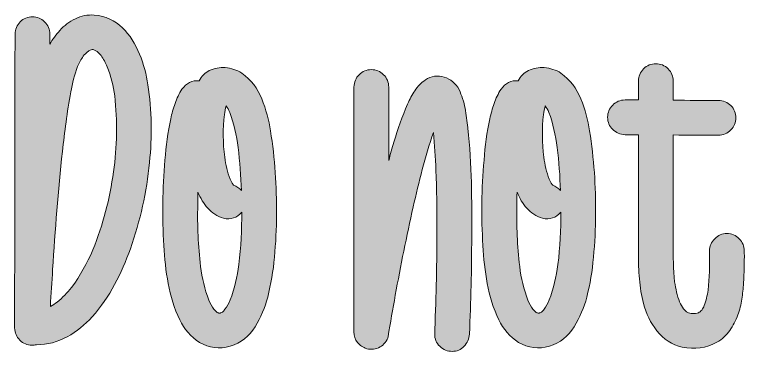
# Model space of a CAD drawing. Header units: inches. Extents: x 43 to 1036, y -961 to -118.
# Drawn here: x 428 to 1034, y -409 to -129 of the extents above; entities that cross this region are included whole.
import ezdxf

# ---------------------------------------------------------------- set-up
doc = ezdxf.new("R2010")
doc.units = ezdxf.units.IN
doc.header["$MEASUREMENT"] = 0
doc.layers.add('Layer 1', color=7, linetype='Continuous')

# ---------------------------------------------------------------- blocks, each defined once
blk = doc.blocks.new('block 4')
at = {"layer": 'Layer 1', "true_color": 0x11a652}
h = blk.add_hatch(color=114, dxfattribs=at)
h.dxf.hatch_style = 2
edge = h.paths.add_edge_path()
edge.add_spline(control_points=[(494.06, -129.18), (503.56, -130.14), (511.37, -133.67), (517.49, -139.76), (523.62, -145.85), (528.36, -153.16), (531.73, -161.69), (535.1, -170.22), (537.41, -178.69), (538.65, -187.08), (541.88, -208.62), (542.3, -230.19), (539.89, -251.8), (537.62, -276.36), (532.36, -300.24), (524.1, -323.43), (520.45, -333.68), (516.06, -343.62), (510.94, -353.25), (505.81, -362.89), (499.6, -371.8), (492.31, -379.99), (486.39, -386.73), (479.49, -392.29), (471.61, -396.65), (463.73, -401.02), (455.22, -403.21), (446.07, -403.21), (446, -403.21), (445.93, -403.21), (445.86, -403.21), (445.86, -403.21), (445.76, -403.21), (445.76, -403.21), (444.66, -403.48), (443.52, -403.62), (442.35, -403.62), (438.43, -403.62), (435.08, -402.23), (432.29, -399.44), (429.5, -396.65), (428.04, -393.27), (427.9, -389.28), (427.9, -389.28), (427.9, -389.17), (427.9, -389.17), (427.9, -388.14), (427.9, -387.14), (427.9, -386.18), (427.9, -384.94), (427.9, -383.74), (427.9, -382.57), (427.9, -364.74), (427.94, -346.89), (428.01, -329), (428.01, -302.44), (428.04, -275.84), (428.11, -249.22), (428.11, -237.17), (428.11, -225.1), (428.11, -212.99), (428.18, -200.88), (428.21, -188.8), (428.21, -176.76), (428.21, -166.23), (428.25, -155.67), (428.32, -145.07), (428.39, -141.08), (429.81, -137.68), (432.6, -134.86), (435.39, -132.04), (438.77, -130.62), (442.77, -130.62), (446.69, -130.62), (450.04, -132.04), (452.83, -134.86), (455.62, -137.68), (457.08, -141.08), (457.22, -145.07), (457.22, -146.18), (457.18, -147.28), (457.11, -148.38), (457.11, -149.48), (457.11, -150.58), (457.11, -151.68), (457.11, -152.3), (457.11, -152.92), (457.11, -153.54), (459.45, -149.34), (462.24, -145.49), (465.47, -141.98), (469.05, -137.99), (473.35, -134.77), (478.37, -132.33), (483.4, -129.89), (488.63, -128.84), (494.06, -129.18)], knot_values=[0, 0, 0, 0, 1, 1, 1, 2, 2, 2, 3, 3, 3, 4, 4, 4, 5, 5, 5, 6, 6, 6, 7, 7, 7, 8, 8, 8, 9, 9, 9, 10, 10, 10, 11, 11, 11, 12, 12, 12, 13, 13, 13, 14, 14, 14, 15, 15, 15, 16, 16, 16, 17, 17, 17, 18, 18, 18, 19, 19, 19, 20, 20, 20, 21, 21, 21, 22, 22, 22, 23, 23, 23, 24, 24, 24, 25, 25, 25, 26, 26, 26, 27, 27, 27, 28, 28, 28, 29, 29, 29, 30, 30, 30, 31, 31, 31, 32, 32, 32, 32], degree=3, periodic=1)
edge = h.paths.add_edge_path()
edge.add_spline(control_points=[(510.06, -259.54), (513.02, -238.55), (513.36, -217.49), (511.09, -196.37), (509.92, -188.05), (507.86, -179.96), (504.9, -172.12), (503.45, -168.88), (501.73, -165.82), (499.74, -162.93), (498.71, -161.76), (497.61, -160.66), (496.44, -159.63), (495.75, -159.15), (495.06, -158.73), (494.37, -158.39), (493.96, -158.25), (493.55, -158.11), (493.13, -157.98), (492.86, -157.98), (492.55, -157.98), (492.21, -157.98), (491.72, -158.11), (491.24, -158.25), (490.76, -158.39), (490, -158.8), (489.28, -159.25), (488.59, -159.73), (487.28, -160.83), (486.08, -162.04), (484.98, -163.34), (483.12, -166.1), (481.5, -168.99), (480.13, -172.01), (477.65, -178.89), (475.83, -185.95), (474.66, -193.17), (473.07, -201.5), (471.73, -209.86), (470.63, -218.25), (469.53, -226.37), (468.53, -234.49), (467.64, -242.61), (464.2, -275.29), (461.48, -308.01), (459.49, -340.76), (458.87, -350.95), (458.25, -361.17), (457.63, -371.42), (459.62, -370.32), (461.51, -369.11), (463.3, -367.81), (467.71, -364.16), (471.7, -360.1), (475.28, -355.63), (482.3, -345.86), (488.18, -335.43), (492.93, -324.35), (501.32, -303.51), (507.03, -281.9), (510.06, -259.54)], knot_values=[0, 0, 0, 0, 1, 1, 1, 2, 2, 2, 3, 3, 3, 4, 4, 4, 5, 5, 5, 6, 6, 6, 7, 7, 7, 8, 8, 8, 9, 9, 9, 10, 10, 10, 11, 11, 11, 12, 12, 12, 13, 13, 13, 14, 14, 14, 15, 15, 15, 16, 16, 16, 17, 17, 17, 18, 18, 18, 19, 19, 19, 20, 20, 20, 20], degree=3, periodic=1)
h = blk.add_hatch(color=114, dxfattribs=at)
h.dxf.hatch_style = 2
edge = h.paths.add_edge_path()
edge.add_spline(control_points=[(1019.62, -310.83), (1023.54, -310.83), (1026.93, -312.26), (1029.79, -315.12), (1032.64, -317.97), (1034.07, -321.36), (1034.07, -325.28), (1034.07, -325.7), (1034.07, -326.14), (1034.07, -326.62), (1034.14, -335.09), (1033.93, -343.52), (1033.45, -351.91), (1033.17, -356.39), (1032.69, -360.87), (1032.01, -365.38), (1031.32, -369.89), (1030.21, -374.24), (1028.7, -378.44), (1026.98, -383.12), (1024.74, -387.43), (1021.99, -391.39), (1019.24, -395.35), (1015.7, -398.6), (1011.36, -401.14), (1002.28, -406.03), (992.68, -407.4), (982.57, -405.27), (973.83, -403.14), (966.81, -398.65), (961.51, -391.8), (956.21, -384.96), (952.5, -377.37), (950.36, -369.05), (948.64, -362.3), (947.49, -355.46), (946.91, -348.51), (946.32, -341.56), (946.06, -334.64), (946.13, -327.76), (946.13, -294.73), (946.13, -261.7), (946.13, -228.68), (942.42, -228.68), (938.7, -228.68), (934.99, -228.68), (930.92, -228.54), (927.5, -227.08), (924.72, -224.29), (921.93, -221.5), (920.54, -218.15), (920.54, -214.23), (920.54, -210.3), (921.93, -206.93), (924.72, -204.11), (927.5, -201.29), (930.92, -199.85), (934.99, -199.78), (938.7, -199.78), (942.42, -199.78), (946.13, -199.78), (946.13, -199.5), (946.13, -199.26), (946.13, -199.05), (946.13, -194.03), (946.13, -189.04), (946.13, -184.09), (946.13, -180.17), (947.56, -176.78), (950.42, -173.92), (953.27, -171.07), (956.66, -169.64), (960.58, -169.64), (964.51, -169.64), (967.89, -171.07), (970.75, -173.92), (973.6, -176.78), (975.03, -180.17), (975.03, -184.09), (975.03, -189.39), (975.03, -194.68), (975.03, -199.98), (987.55, -200.12), (1000.08, -200.19), (1012.6, -200.19), (1016.66, -200.26), (1020.09, -201.7), (1022.87, -204.52), (1025.66, -207.35), (1027.05, -210.72), (1027.05, -214.64), (1027.05, -218.56), (1025.66, -221.91), (1022.87, -224.7), (1020.09, -227.49), (1016.66, -228.95), (1012.6, -229.09), (1000.08, -229.09), (987.55, -229.02), (975.03, -228.88), (975.03, -231.5), (975.03, -234.11), (975.03, -236.73), (975.03, -262.39), (975.03, -288.09), (975.03, -313.83), (975.03, -315.62), (975.03, -317.4), (975.03, -319.19), (974.76, -329.86), (975.14, -340.49), (976.17, -351.09), (976.99, -356.73), (978.37, -362.27), (980.3, -367.7), (981.26, -369.63), (982.33, -371.52), (983.5, -373.38), (984.18, -374.14), (984.91, -374.86), (985.66, -375.55), (986.28, -375.96), (986.94, -376.34), (987.62, -376.68), (988.38, -376.89), (989.17, -377.1), (990, -377.3), (991.17, -377.37), (992.37, -377.37), (993.61, -377.3), (994.44, -377.1), (995.23, -376.89), (995.98, -376.68), (996.4, -376.41), (996.84, -376.13), (997.33, -375.86), (997.81, -375.44), (998.29, -374.96), (998.77, -374.41), (999.53, -373.24), (1000.22, -372), (1000.84, -370.7), (1002.28, -366.57), (1003.31, -362.3), (1003.93, -357.9), (1004.96, -347.58), (1005.38, -337.22), (1005.17, -326.83), (1005.17, -326.35), (1005.17, -325.83), (1005.17, -325.28), (1005.17, -321.36), (1006.6, -317.97), (1009.45, -315.12), (1012.31, -312.26), (1015.7, -310.83), (1019.62, -310.83)], knot_values=[0, 0, 0, 0, 1, 1, 1, 2, 2, 2, 3, 3, 3, 4, 4, 4, 5, 5, 5, 6, 6, 6, 7, 7, 7, 8, 8, 8, 9, 9, 9, 10, 10, 10, 11, 11, 11, 12, 12, 12, 13, 13, 13, 14, 14, 14, 15, 15, 15, 16, 16, 16, 17, 17, 17, 18, 18, 18, 19, 19, 19, 20, 20, 20, 21, 21, 21, 22, 22, 22, 23, 23, 23, 24, 24, 24, 25, 25, 25, 26, 26, 26, 27, 27, 27, 28, 28, 28, 29, 29, 29, 30, 30, 30, 31, 31, 31, 32, 32, 32, 33, 33, 33, 34, 34, 34, 35, 35, 35, 36, 36, 36, 37, 37, 37, 38, 38, 38, 39, 39, 39, 40, 40, 40, 41, 41, 41, 42, 42, 42, 43, 43, 43, 44, 44, 44, 45, 45, 45, 46, 46, 46, 47, 47, 47, 48, 48, 48, 49, 49, 49, 50, 50, 50, 51, 51, 51, 52, 52, 52, 52], degree=3, periodic=1)
h = blk.add_hatch(color=114, dxfattribs=at)
h.dxf.hatch_style = 2
edge = h.paths.add_edge_path()
edge.add_spline(control_points=[(616.68, -177.48), (624.25, -183.06), (629.77, -190.2), (633.24, -198.9), (636.72, -207.6), (639.14, -216.46), (640.52, -225.48), (644.1, -248.46), (645.75, -271.58), (645.47, -294.84), (645.47, -306.81), (644.89, -318.71), (643.72, -330.55), (642.76, -341.76), (640.9, -352.81), (638.15, -363.68), (635.94, -372.28), (632.44, -380.5), (627.62, -388.35), (622.8, -396.19), (615.96, -401.59), (607.08, -404.55), (598.06, -406.96), (589.53, -405.86), (581.48, -401.25), (574.26, -396.57), (568.79, -390.34), (565.07, -382.57), (560.53, -372.93), (557.33, -362.87), (555.47, -352.38), (553.62, -341.88), (552.41, -331.37), (551.86, -320.85), (550.42, -297.11), (550.73, -273.4), (552.79, -249.73), (553.62, -238.17), (555.23, -226.71), (557.64, -215.36), (558.54, -211.16), (559.7, -206.95), (561.15, -202.72), (562.59, -198.49), (564.52, -194.55), (566.93, -190.9), (570.58, -185.81), (575.32, -183.43), (581.17, -183.78), (583.17, -180.06), (585.99, -177.28), (589.64, -175.42), (593.83, -173.42), (598.24, -172.6), (602.85, -172.94), (607.87, -173.29), (612.48, -174.8), (616.68, -177.48)], knot_values=[0, 0, 0, 0, 1, 1, 1, 2, 2, 2, 3, 3, 3, 4, 4, 4, 5, 5, 5, 6, 6, 6, 7, 7, 7, 8, 8, 8, 9, 9, 9, 10, 10, 10, 11, 11, 11, 12, 12, 12, 13, 13, 13, 14, 14, 14, 15, 15, 15, 16, 16, 16, 17, 17, 17, 18, 18, 18, 19, 19, 19, 19], degree=3, periodic=1)
edge = h.paths.add_edge_path()
edge.add_spline(control_points=[(614.2, -336.53), (615.92, -322.08), (616.71, -307.57), (616.58, -292.98), (612.59, -297.79), (607.49, -299.52), (601.3, -298.14), (596.07, -296.49), (591.75, -293.7), (588.35, -289.78), (584.94, -285.86), (582.24, -281.42), (580.24, -276.46), (580.11, -280.04), (580.04, -283.58), (580.04, -287.09), (579.63, -304.16), (580.42, -321.19), (582.41, -338.18), (583.58, -347.82), (585.85, -357.18), (589.22, -366.26), (590.39, -368.87), (591.77, -371.35), (593.35, -373.69), (594.04, -374.52), (594.76, -375.27), (595.52, -375.96), (595.93, -376.24), (596.35, -376.48), (596.76, -376.68), (597.1, -376.75), (597.41, -376.82), (597.69, -376.89), (598.03, -376.89), (598.34, -376.89), (598.62, -376.89), (598.89, -376.82), (599.13, -376.75), (599.34, -376.68), (599.68, -376.48), (600.06, -376.27), (600.47, -376.06), (601.23, -375.38), (601.95, -374.62), (602.64, -373.79), (604.29, -371.39), (605.74, -368.81), (606.98, -366.05), (610.49, -356.49), (612.89, -346.65), (614.2, -336.53)], knot_values=[0, 0, 0, 0, 1, 1, 1, 2, 2, 2, 3, 3, 3, 4, 4, 4, 5, 5, 5, 6, 6, 6, 7, 7, 7, 8, 8, 8, 9, 9, 9, 10, 10, 10, 11, 11, 11, 12, 12, 12, 13, 13, 13, 14, 14, 14, 15, 15, 15, 16, 16, 16, 17, 17, 17, 17], degree=3, periodic=1)
edge = h.paths.add_edge_path()
edge.add_spline(control_points=[(609.87, -270.58), (612.41, -271.54), (614.54, -273.06), (616.27, -275.12), (615.92, -263.08), (615.03, -251.11), (613.58, -239.2), (612.34, -229.16), (610.04, -219.46), (606.67, -210.1), (605.77, -208.17), (604.77, -206.35), (603.67, -204.63), (603.05, -207.04), (602.57, -209.48), (602.23, -211.96), (600.85, -223.79), (600.92, -235.59), (602.44, -247.36), (603.26, -253.62), (604.74, -259.71), (606.87, -265.63), (607.56, -267.14), (608.39, -268.62), (609.35, -270.06), (609.49, -270.2), (609.66, -270.37), (609.87, -270.58)], knot_values=[0, 0, 0, 0, 1, 1, 1, 2, 2, 2, 3, 3, 3, 4, 4, 4, 5, 5, 5, 6, 6, 6, 7, 7, 7, 8, 8, 8, 9, 9, 9, 9], degree=3, periodic=1)
h = blk.add_hatch(color=114, dxfattribs=at)
h.dxf.hatch_style = 2
edge = h.paths.add_edge_path()
edge.add_spline(control_points=[(797.09, -191.11), (799.43, -196.06), (801.1, -201.24), (802.1, -206.64), (803.1, -212.04), (803.84, -217.43), (804.32, -222.79), (804.32, -223), (804.35, -223.17), (804.42, -223.31), (806, -238.31), (806.97, -253.38), (807.31, -268.52), (807.66, -283.65), (807.76, -298.76), (807.62, -313.83), (807.55, -340.66), (806.93, -367.5), (805.76, -394.33), (805.49, -398.32), (804.02, -401.73), (801.38, -404.55), (798.73, -407.37), (795.37, -408.78), (791.32, -408.78), (787.46, -408.78), (784.07, -407.37), (781.15, -404.55), (778.22, -401.73), (776.79, -398.32), (776.86, -394.33), (776.86, -392.96), (776.9, -391.62), (776.97, -390.31), (778.14, -362.37), (778.72, -334.4), (778.72, -306.39), (778.72, -290.29), (778.45, -274.19), (777.9, -258.09), (777.55, -247.63), (776.86, -237.17), (775.83, -226.71), (772.32, -236.83), (769.23, -247.08), (766.54, -257.47), (763.86, -267.86), (761.35, -278.29), (759.01, -288.75), (753.5, -313.1), (748.55, -337.57), (744.15, -362.13), (742.01, -373.55), (740.02, -384.97), (738.16, -396.4), (737.81, -398.19), (737.01, -399.85), (735.74, -401.4), (734.46, -402.95), (733.07, -404.17), (731.55, -405.07), (727.98, -406.99), (724.26, -407.47), (720.41, -406.51), (717.24, -405.55), (714.69, -403.81), (712.77, -401.3), (710.84, -398.79), (709.84, -395.88), (709.78, -392.58), (709.78, -389.48), (709.78, -386.38), (709.78, -383.29), (709.78, -379.99), (709.78, -376.72), (709.78, -373.48), (709.78, -361.1), (709.78, -348.75), (709.78, -336.43), (709.78, -325.35), (709.78, -314.24), (709.78, -303.09), (709.78, -290.23), (709.78, -277.32), (709.78, -264.39), (709.78, -251.45), (709.78, -238.52), (709.78, -225.58), (709.78, -219.53), (709.78, -213.44), (709.78, -207.31), (709.78, -201.19), (709.78, -195.1), (709.78, -189.04), (709.91, -184.98), (711.38, -181.56), (714.16, -178.77), (716.95, -175.99), (720.31, -174.59), (724.23, -174.59), (728.15, -174.59), (731.52, -175.99), (734.34, -178.77), (737.16, -181.56), (738.61, -184.98), (738.68, -189.04), (738.68, -192.28), (738.68, -195.54), (738.68, -198.85), (738.68, -201.94), (738.68, -205.04), (738.68, -208.14), (738.68, -222.11), (738.68, -236.11), (738.68, -250.14), (740.05, -244.98), (741.5, -239.86), (743.01, -234.77), (746.11, -224.03), (749.89, -213.5), (754.36, -203.18), (756.02, -199.26), (758.01, -195.56), (760.35, -192.09), (762.69, -188.61), (765.61, -185.6), (769.12, -183.06), (774.15, -179.82), (779.38, -179.07), (784.81, -180.79), (790.25, -182.51), (794.34, -185.95), (797.09, -191.11)], knot_values=[0, 0, 0, 0, 1, 1, 1, 2, 2, 2, 3, 3, 3, 4, 4, 4, 5, 5, 5, 6, 6, 6, 7, 7, 7, 8, 8, 8, 9, 9, 9, 10, 10, 10, 11, 11, 11, 12, 12, 12, 13, 13, 13, 14, 14, 14, 15, 15, 15, 16, 16, 16, 17, 17, 17, 18, 18, 18, 19, 19, 19, 20, 20, 20, 21, 21, 21, 22, 22, 22, 23, 23, 23, 24, 24, 24, 25, 25, 25, 26, 26, 26, 27, 27, 27, 28, 28, 28, 29, 29, 29, 30, 30, 30, 31, 31, 31, 32, 32, 32, 33, 33, 33, 34, 34, 34, 35, 35, 35, 36, 36, 36, 37, 37, 37, 38, 38, 38, 39, 39, 39, 40, 40, 40, 41, 41, 41, 42, 42, 42, 43, 43, 43, 44, 44, 44, 44], degree=3, periodic=1)
h = blk.add_hatch(color=114, dxfattribs=at)
h.dxf.hatch_style = 2
edge = h.paths.add_edge_path()
edge.add_spline(control_points=[(881.73, -177.48), (889.3, -183.06), (894.82, -190.2), (898.29, -198.9), (901.77, -207.6), (904.2, -216.46), (905.57, -225.48), (909.15, -248.46), (910.8, -271.58), (910.53, -294.84), (910.53, -306.81), (909.94, -318.71), (908.77, -330.55), (907.81, -341.76), (905.95, -352.81), (903.2, -363.68), (900.99, -372.28), (897.49, -380.5), (892.67, -388.35), (887.85, -396.19), (881.01, -401.59), (872.13, -404.55), (863.12, -406.96), (854.58, -405.86), (846.53, -401.25), (839.31, -396.57), (833.84, -390.34), (830.12, -382.57), (825.58, -372.93), (822.38, -362.87), (820.53, -352.38), (818.67, -341.88), (817.46, -331.37), (816.91, -320.85), (815.47, -297.11), (815.78, -273.4), (817.84, -249.73), (818.67, -238.17), (820.28, -226.71), (822.69, -215.36), (823.59, -211.16), (824.76, -206.95), (826.2, -202.72), (827.65, -198.49), (829.57, -194.55), (831.98, -190.9), (835.63, -185.81), (840.38, -183.43), (846.23, -183.78), (848.22, -180.06), (851.04, -177.28), (854.69, -175.42), (858.89, -173.42), (863.29, -172.6), (867.9, -172.94), (872.92, -173.29), (877.53, -174.8), (881.73, -177.48)], knot_values=[0, 0, 0, 0, 1, 1, 1, 2, 2, 2, 3, 3, 3, 4, 4, 4, 5, 5, 5, 6, 6, 6, 7, 7, 7, 8, 8, 8, 9, 9, 9, 10, 10, 10, 11, 11, 11, 12, 12, 12, 13, 13, 13, 14, 14, 14, 15, 15, 15, 16, 16, 16, 17, 17, 17, 18, 18, 18, 19, 19, 19, 19], degree=3, periodic=1)
edge = h.paths.add_edge_path()
edge.add_spline(control_points=[(879.25, -336.53), (880.97, -322.08), (881.76, -307.57), (881.63, -292.98), (877.64, -297.79), (872.54, -299.52), (866.35, -298.14), (861.12, -296.49), (856.8, -293.7), (853.4, -289.78), (849.99, -285.86), (847.29, -281.42), (845.29, -276.46), (845.16, -280.04), (845.09, -283.58), (845.09, -287.09), (844.68, -304.16), (845.47, -321.19), (847.46, -338.18), (848.63, -347.82), (850.9, -357.18), (854.28, -366.26), (855.44, -368.87), (856.82, -371.35), (858.4, -373.69), (859.09, -374.52), (859.81, -375.27), (860.57, -375.96), (860.98, -376.24), (861.4, -376.48), (861.81, -376.68), (862.15, -376.75), (862.46, -376.82), (862.74, -376.89), (863.08, -376.89), (863.39, -376.89), (863.67, -376.89), (863.94, -376.82), (864.18, -376.75), (864.39, -376.68), (864.73, -376.48), (865.11, -376.27), (865.52, -376.06), (866.28, -375.38), (867.01, -374.62), (867.69, -373.79), (869.34, -371.39), (870.79, -368.81), (872.03, -366.05), (875.54, -356.49), (877.95, -346.65), (879.25, -336.53)], knot_values=[0, 0, 0, 0, 1, 1, 1, 2, 2, 2, 3, 3, 3, 4, 4, 4, 5, 5, 5, 6, 6, 6, 7, 7, 7, 8, 8, 8, 9, 9, 9, 10, 10, 10, 11, 11, 11, 12, 12, 12, 13, 13, 13, 14, 14, 14, 15, 15, 15, 16, 16, 16, 17, 17, 17, 17], degree=3, periodic=1)
edge = h.paths.add_edge_path()
edge.add_spline(control_points=[(874.92, -270.58), (877.46, -271.54), (879.6, -273.06), (881.32, -275.12), (880.97, -263.08), (880.08, -251.11), (878.63, -239.2), (877.39, -229.16), (875.09, -219.46), (871.72, -210.1), (870.82, -208.17), (869.83, -206.35), (868.73, -204.63), (868.1, -207.04), (867.62, -209.48), (867.28, -211.96), (865.9, -223.79), (865.97, -235.59), (867.49, -247.36), (868.31, -253.62), (869.79, -259.71), (871.92, -265.63), (872.61, -267.14), (873.44, -268.62), (874.4, -270.06), (874.54, -270.2), (874.71, -270.37), (874.92, -270.58)], knot_values=[0, 0, 0, 0, 1, 1, 1, 2, 2, 2, 3, 3, 3, 4, 4, 4, 5, 5, 5, 6, 6, 6, 7, 7, 7, 8, 8, 8, 9, 9, 9, 9], degree=3, periodic=1)
at = {"layer": 'Layer 1', "lineweight": 0}
for points, knots in [([(494.06, -129.18), (503.56, -130.14), (511.37, -133.67), (517.49, -139.76), (523.62, -145.85), (528.36, -153.16), (531.73, -161.69), (535.1, -170.22), (537.41, -178.69), (538.65, -187.08), (541.88, -208.62), (542.3, -230.19), (539.89, -251.8), (537.62, -276.36), (532.36, -300.24), (524.1, -323.43), (520.45, -333.68), (516.06, -343.62), (510.94, -353.25), (505.81, -362.89), (499.6, -371.8), (492.31, -379.99), (486.39, -386.73), (479.49, -392.29), (471.61, -396.65), (463.73, -401.02), (455.22, -403.21), (446.07, -403.21), (446, -403.21), (445.93, -403.21), (445.86, -403.21), (445.86, -403.21), (445.76, -403.21), (445.76, -403.21), (444.66, -403.48), (443.52, -403.62), (442.35, -403.62), (438.43, -403.62), (435.08, -402.23), (432.29, -399.44), (429.5, -396.65), (428.04, -393.27), (427.9, -389.28), (427.9, -389.28), (427.9, -389.17), (427.9, -389.17), (427.9, -388.14), (427.9, -387.14), (427.9, -386.18), (427.9, -384.94), (427.9, -383.74), (427.9, -382.57), (427.9, -364.74), (427.94, -346.89), (428.01, -329), (428.01, -302.44), (428.04, -275.84), (428.11, -249.22), (428.11, -237.17), (428.11, -225.1), (428.11, -212.99), (428.18, -200.88), (428.21, -188.8), (428.21, -176.76), (428.21, -166.23), (428.25, -155.67), (428.32, -145.07), (428.39, -141.08), (429.81, -137.68), (432.6, -134.86), (435.39, -132.04), (438.77, -130.62), (442.77, -130.62), (446.69, -130.62), (450.04, -132.04), (452.83, -134.86), (455.62, -137.68), (457.08, -141.08), (457.22, -145.07), (457.22, -146.18), (457.18, -147.28), (457.11, -148.38), (457.11, -149.48), (457.11, -150.58), (457.11, -151.68), (457.11, -152.3), (457.11, -152.92), (457.11, -153.54), (459.45, -149.34), (462.24, -145.49), (465.47, -141.98), (469.05, -137.99), (473.35, -134.77), (478.37, -132.33), (483.4, -129.89), (488.63, -128.84), (494.06, -129.18)], [0, 0, 0, 0, 1, 1, 1, 2, 2, 2, 3, 3, 3, 4, 4, 4, 5, 5, 5, 6, 6, 6, 7, 7, 7, 8, 8, 8, 9, 9, 9, 10, 10, 10, 11, 11, 11, 12, 12, 12, 13, 13, 13, 14, 14, 14, 15, 15, 15, 16, 16, 16, 17, 17, 17, 18, 18, 18, 19, 19, 19, 20, 20, 20, 21, 21, 21, 22, 22, 22, 23, 23, 23, 24, 24, 24, 25, 25, 25, 26, 26, 26, 27, 27, 27, 28, 28, 28, 29, 29, 29, 30, 30, 30, 31, 31, 31, 32, 32, 32, 32]), ([(510.06, -259.54), (513.02, -238.55), (513.36, -217.49), (511.09, -196.37), (509.92, -188.05), (507.86, -179.96), (504.9, -172.12), (503.45, -168.88), (501.73, -165.82), (499.74, -162.93), (498.71, -161.76), (497.61, -160.66), (496.44, -159.63), (495.75, -159.15), (495.06, -158.73), (494.37, -158.39), (493.96, -158.25), (493.55, -158.11), (493.13, -157.98), (492.86, -157.98), (492.55, -157.98), (492.21, -157.98), (491.72, -158.11), (491.24, -158.25), (490.76, -158.39), (490, -158.8), (489.28, -159.25), (488.59, -159.73), (487.28, -160.83), (486.08, -162.04), (484.98, -163.34), (483.12, -166.1), (481.5, -168.99), (480.13, -172.01), (477.65, -178.89), (475.83, -185.95), (474.66, -193.17), (473.07, -201.5), (471.73, -209.86), (470.63, -218.25), (469.53, -226.37), (468.53, -234.49), (467.64, -242.61), (464.2, -275.29), (461.48, -308.01), (459.49, -340.76), (458.87, -350.95), (458.25, -361.17), (457.63, -371.42), (459.62, -370.32), (461.51, -369.11), (463.3, -367.81), (467.71, -364.16), (471.7, -360.1), (475.28, -355.63), (482.3, -345.86), (488.18, -335.43), (492.93, -324.35), (501.32, -303.51), (507.03, -281.9), (510.06, -259.54)], [0, 0, 0, 0, 1, 1, 1, 2, 2, 2, 3, 3, 3, 4, 4, 4, 5, 5, 5, 6, 6, 6, 7, 7, 7, 8, 8, 8, 9, 9, 9, 10, 10, 10, 11, 11, 11, 12, 12, 12, 13, 13, 13, 14, 14, 14, 15, 15, 15, 16, 16, 16, 17, 17, 17, 18, 18, 18, 19, 19, 19, 20, 20, 20, 20]), ([(1019.62, -310.83), (1023.54, -310.83), (1026.93, -312.26), (1029.79, -315.12), (1032.64, -317.97), (1034.07, -321.36), (1034.07, -325.28), (1034.07, -325.7), (1034.07, -326.14), (1034.07, -326.62), (1034.14, -335.09), (1033.93, -343.52), (1033.45, -351.91), (1033.17, -356.39), (1032.69, -360.87), (1032.01, -365.38), (1031.32, -369.89), (1030.21, -374.24), (1028.7, -378.44), (1026.98, -383.12), (1024.74, -387.43), (1021.99, -391.39), (1019.24, -395.35), (1015.7, -398.6), (1011.36, -401.14), (1002.28, -406.03), (992.68, -407.4), (982.57, -405.27), (973.83, -403.14), (966.81, -398.65), (961.51, -391.8), (956.21, -384.96), (952.5, -377.37), (950.36, -369.05), (948.64, -362.3), (947.49, -355.46), (946.91, -348.51), (946.32, -341.56), (946.06, -334.64), (946.13, -327.76), (946.13, -294.73), (946.13, -261.7), (946.13, -228.68), (942.42, -228.68), (938.7, -228.68), (934.99, -228.68), (930.92, -228.54), (927.5, -227.08), (924.72, -224.29), (921.93, -221.5), (920.54, -218.15), (920.54, -214.23), (920.54, -210.3), (921.93, -206.93), (924.72, -204.11), (927.5, -201.29), (930.92, -199.85), (934.99, -199.78), (938.7, -199.78), (942.42, -199.78), (946.13, -199.78), (946.13, -199.5), (946.13, -199.26), (946.13, -199.05), (946.13, -194.03), (946.13, -189.04), (946.13, -184.09), (946.13, -180.17), (947.56, -176.78), (950.42, -173.92), (953.27, -171.07), (956.66, -169.64), (960.58, -169.64), (964.51, -169.64), (967.89, -171.07), (970.75, -173.92), (973.6, -176.78), (975.03, -180.17), (975.03, -184.09), (975.03, -189.39), (975.03, -194.68), (975.03, -199.98), (987.55, -200.12), (1000.08, -200.19), (1012.6, -200.19), (1016.66, -200.26), (1020.09, -201.7), (1022.87, -204.52), (1025.66, -207.35), (1027.05, -210.72), (1027.05, -214.64), (1027.05, -218.56), (1025.66, -221.91), (1022.87, -224.7), (1020.09, -227.49), (1016.66, -228.95), (1012.6, -229.09), (1000.08, -229.09), (987.55, -229.02), (975.03, -228.88), (975.03, -231.5), (975.03, -234.11), (975.03, -236.73), (975.03, -262.39), (975.03, -288.09), (975.03, -313.83), (975.03, -315.62), (975.03, -317.4), (975.03, -319.19), (974.76, -329.86), (975.14, -340.49), (976.17, -351.09), (976.99, -356.73), (978.37, -362.27), (980.3, -367.7), (981.26, -369.63), (982.33, -371.52), (983.5, -373.38), (984.18, -374.14), (984.91, -374.86), (985.66, -375.55), (986.28, -375.96), (986.94, -376.34), (987.62, -376.68), (988.38, -376.89), (989.17, -377.1), (990, -377.3), (991.17, -377.37), (992.37, -377.37), (993.61, -377.3), (994.44, -377.1), (995.23, -376.89), (995.98, -376.68), (996.4, -376.41), (996.84, -376.13), (997.33, -375.86), (997.81, -375.44), (998.29, -374.96), (998.77, -374.41), (999.53, -373.24), (1000.22, -372), (1000.84, -370.7), (1002.28, -366.57), (1003.31, -362.3), (1003.93, -357.9), (1004.96, -347.58), (1005.38, -337.22), (1005.17, -326.83), (1005.17, -326.35), (1005.17, -325.83), (1005.17, -325.28), (1005.17, -321.36), (1006.6, -317.97), (1009.45, -315.12), (1012.31, -312.26), (1015.7, -310.83), (1019.62, -310.83)], [0, 0, 0, 0, 1, 1, 1, 2, 2, 2, 3, 3, 3, 4, 4, 4, 5, 5, 5, 6, 6, 6, 7, 7, 7, 8, 8, 8, 9, 9, 9, 10, 10, 10, 11, 11, 11, 12, 12, 12, 13, 13, 13, 14, 14, 14, 15, 15, 15, 16, 16, 16, 17, 17, 17, 18, 18, 18, 19, 19, 19, 20, 20, 20, 21, 21, 21, 22, 22, 22, 23, 23, 23, 24, 24, 24, 25, 25, 25, 26, 26, 26, 27, 27, 27, 28, 28, 28, 29, 29, 29, 30, 30, 30, 31, 31, 31, 32, 32, 32, 33, 33, 33, 34, 34, 34, 35, 35, 35, 36, 36, 36, 37, 37, 37, 38, 38, 38, 39, 39, 39, 40, 40, 40, 41, 41, 41, 42, 42, 42, 43, 43, 43, 44, 44, 44, 45, 45, 45, 46, 46, 46, 47, 47, 47, 48, 48, 48, 49, 49, 49, 50, 50, 50, 51, 51, 51, 52, 52, 52, 52]), ([(616.68, -177.48), (624.25, -183.06), (629.77, -190.2), (633.24, -198.9), (636.72, -207.6), (639.14, -216.46), (640.52, -225.48), (644.1, -248.46), (645.75, -271.58), (645.47, -294.84), (645.47, -306.81), (644.89, -318.71), (643.72, -330.55), (642.76, -341.76), (640.9, -352.81), (638.15, -363.68), (635.94, -372.28), (632.44, -380.5), (627.62, -388.35), (622.8, -396.19), (615.96, -401.59), (607.08, -404.55), (598.06, -406.96), (589.53, -405.86), (581.48, -401.25), (574.26, -396.57), (568.79, -390.34), (565.07, -382.57), (560.53, -372.93), (557.33, -362.87), (555.47, -352.38), (553.62, -341.88), (552.41, -331.37), (551.86, -320.85), (550.42, -297.11), (550.73, -273.4), (552.79, -249.73), (553.62, -238.17), (555.23, -226.71), (557.64, -215.36), (558.54, -211.16), (559.7, -206.95), (561.15, -202.72), (562.59, -198.49), (564.52, -194.55), (566.93, -190.9), (570.58, -185.81), (575.32, -183.43), (581.17, -183.78), (583.17, -180.06), (585.99, -177.28), (589.64, -175.42), (593.83, -173.42), (598.24, -172.6), (602.85, -172.94), (607.87, -173.29), (612.48, -174.8), (616.68, -177.48)], [0, 0, 0, 0, 1, 1, 1, 2, 2, 2, 3, 3, 3, 4, 4, 4, 5, 5, 5, 6, 6, 6, 7, 7, 7, 8, 8, 8, 9, 9, 9, 10, 10, 10, 11, 11, 11, 12, 12, 12, 13, 13, 13, 14, 14, 14, 15, 15, 15, 16, 16, 16, 17, 17, 17, 18, 18, 18, 19, 19, 19, 19]), ([(797.09, -191.11), (799.43, -196.06), (801.1, -201.24), (802.1, -206.64), (803.1, -212.04), (803.84, -217.43), (804.32, -222.79), (804.32, -223), (804.35, -223.17), (804.42, -223.31), (806, -238.31), (806.97, -253.38), (807.31, -268.52), (807.66, -283.65), (807.76, -298.76), (807.62, -313.83), (807.55, -340.66), (806.93, -367.5), (805.76, -394.33), (805.49, -398.32), (804.02, -401.73), (801.38, -404.55), (798.73, -407.37), (795.37, -408.78), (791.32, -408.78), (787.46, -408.78), (784.07, -407.37), (781.15, -404.55), (778.22, -401.73), (776.79, -398.32), (776.86, -394.33), (776.86, -392.96), (776.9, -391.62), (776.97, -390.31), (778.14, -362.37), (778.72, -334.4), (778.72, -306.39), (778.72, -290.29), (778.45, -274.19), (777.9, -258.09), (777.55, -247.63), (776.86, -237.17), (775.83, -226.71), (772.32, -236.83), (769.23, -247.08), (766.54, -257.47), (763.86, -267.86), (761.35, -278.29), (759.01, -288.75), (753.5, -313.1), (748.55, -337.57), (744.15, -362.13), (742.01, -373.55), (740.02, -384.97), (738.16, -396.4), (737.81, -398.19), (737.01, -399.85), (735.74, -401.4), (734.46, -402.95), (733.07, -404.17), (731.55, -405.07), (727.98, -406.99), (724.26, -407.47), (720.41, -406.51), (717.24, -405.55), (714.69, -403.81), (712.77, -401.3), (710.84, -398.79), (709.84, -395.88), (709.78, -392.58), (709.78, -389.48), (709.78, -386.38), (709.78, -383.29), (709.78, -379.99), (709.78, -376.72), (709.78, -373.48), (709.78, -361.1), (709.78, -348.75), (709.78, -336.43), (709.78, -325.35), (709.78, -314.24), (709.78, -303.09), (709.78, -290.23), (709.78, -277.32), (709.78, -264.39), (709.78, -251.45), (709.78, -238.52), (709.78, -225.58), (709.78, -219.53), (709.78, -213.44), (709.78, -207.31), (709.78, -201.19), (709.78, -195.1), (709.78, -189.04), (709.91, -184.98), (711.38, -181.56), (714.16, -178.77), (716.95, -175.99), (720.31, -174.59), (724.23, -174.59), (728.15, -174.59), (731.52, -175.99), (734.34, -178.77), (737.16, -181.56), (738.61, -184.98), (738.68, -189.04), (738.68, -192.28), (738.68, -195.54), (738.68, -198.85), (738.68, -201.94), (738.68, -205.04), (738.68, -208.14), (738.68, -222.11), (738.68, -236.11), (738.68, -250.14), (740.05, -244.98), (741.5, -239.86), (743.01, -234.77), (746.11, -224.03), (749.89, -213.5), (754.36, -203.18), (756.02, -199.26), (758.01, -195.56), (760.35, -192.09), (762.69, -188.61), (765.61, -185.6), (769.12, -183.06), (774.15, -179.82), (779.38, -179.07), (784.81, -180.79), (790.25, -182.51), (794.34, -185.95), (797.09, -191.11)], [0, 0, 0, 0, 1, 1, 1, 2, 2, 2, 3, 3, 3, 4, 4, 4, 5, 5, 5, 6, 6, 6, 7, 7, 7, 8, 8, 8, 9, 9, 9, 10, 10, 10, 11, 11, 11, 12, 12, 12, 13, 13, 13, 14, 14, 14, 15, 15, 15, 16, 16, 16, 17, 17, 17, 18, 18, 18, 19, 19, 19, 20, 20, 20, 21, 21, 21, 22, 22, 22, 23, 23, 23, 24, 24, 24, 25, 25, 25, 26, 26, 26, 27, 27, 27, 28, 28, 28, 29, 29, 29, 30, 30, 30, 31, 31, 31, 32, 32, 32, 33, 33, 33, 34, 34, 34, 35, 35, 35, 36, 36, 36, 37, 37, 37, 38, 38, 38, 39, 39, 39, 40, 40, 40, 41, 41, 41, 42, 42, 42, 43, 43, 43, 44, 44, 44, 44]), ([(881.73, -177.48), (889.3, -183.06), (894.82, -190.2), (898.29, -198.9), (901.77, -207.6), (904.2, -216.46), (905.57, -225.48), (909.15, -248.46), (910.8, -271.58), (910.53, -294.84), (910.53, -306.81), (909.94, -318.71), (908.77, -330.55), (907.81, -341.76), (905.95, -352.81), (903.2, -363.68), (900.99, -372.28), (897.49, -380.5), (892.67, -388.35), (887.85, -396.19), (881.01, -401.59), (872.13, -404.55), (863.12, -406.96), (854.58, -405.86), (846.53, -401.25), (839.31, -396.57), (833.84, -390.34), (830.12, -382.57), (825.58, -372.93), (822.38, -362.87), (820.53, -352.38), (818.67, -341.88), (817.46, -331.37), (816.91, -320.85), (815.47, -297.11), (815.78, -273.4), (817.84, -249.73), (818.67, -238.17), (820.28, -226.71), (822.69, -215.36), (823.59, -211.16), (824.76, -206.95), (826.2, -202.72), (827.65, -198.49), (829.57, -194.55), (831.98, -190.9), (835.63, -185.81), (840.38, -183.43), (846.23, -183.78), (848.22, -180.06), (851.04, -177.28), (854.69, -175.42), (858.89, -173.42), (863.29, -172.6), (867.9, -172.94), (872.92, -173.29), (877.53, -174.8), (881.73, -177.48)], [0, 0, 0, 0, 1, 1, 1, 2, 2, 2, 3, 3, 3, 4, 4, 4, 5, 5, 5, 6, 6, 6, 7, 7, 7, 8, 8, 8, 9, 9, 9, 10, 10, 10, 11, 11, 11, 12, 12, 12, 13, 13, 13, 14, 14, 14, 15, 15, 15, 16, 16, 16, 17, 17, 17, 18, 18, 18, 19, 19, 19, 19]), ([(609.87, -270.58), (612.41, -271.54), (614.54, -273.06), (616.27, -275.12), (615.92, -263.08), (615.03, -251.11), (613.58, -239.2), (612.34, -229.16), (610.04, -219.46), (606.67, -210.1), (605.77, -208.17), (604.77, -206.35), (603.67, -204.63), (603.05, -207.04), (602.57, -209.48), (602.23, -211.96), (600.85, -223.79), (600.92, -235.59), (602.44, -247.36), (603.26, -253.62), (604.74, -259.71), (606.87, -265.63), (607.56, -267.14), (608.39, -268.62), (609.35, -270.06), (609.49, -270.2), (609.66, -270.37), (609.87, -270.58)], [0, 0, 0, 0, 1, 1, 1, 2, 2, 2, 3, 3, 3, 4, 4, 4, 5, 5, 5, 6, 6, 6, 7, 7, 7, 8, 8, 8, 9, 9, 9, 9]), ([(874.92, -270.58), (877.46, -271.54), (879.6, -273.06), (881.32, -275.12), (880.97, -263.08), (880.08, -251.11), (878.63, -239.2), (877.39, -229.16), (875.09, -219.46), (871.72, -210.1), (870.82, -208.17), (869.83, -206.35), (868.73, -204.63), (868.1, -207.04), (867.62, -209.48), (867.28, -211.96), (865.9, -223.79), (865.97, -235.59), (867.49, -247.36), (868.31, -253.62), (869.79, -259.71), (871.92, -265.63), (872.61, -267.14), (873.44, -268.62), (874.4, -270.06), (874.54, -270.2), (874.71, -270.37), (874.92, -270.58)], [0, 0, 0, 0, 1, 1, 1, 2, 2, 2, 3, 3, 3, 4, 4, 4, 5, 5, 5, 6, 6, 6, 7, 7, 7, 8, 8, 8, 9, 9, 9, 9]), ([(614.2, -336.53), (615.92, -322.08), (616.71, -307.57), (616.58, -292.98), (612.59, -297.79), (607.49, -299.52), (601.3, -298.14), (596.07, -296.49), (591.75, -293.7), (588.35, -289.78), (584.94, -285.86), (582.24, -281.42), (580.24, -276.46), (580.11, -280.04), (580.04, -283.58), (580.04, -287.09), (579.63, -304.16), (580.42, -321.19), (582.41, -338.18), (583.58, -347.82), (585.85, -357.18), (589.22, -366.26), (590.39, -368.87), (591.77, -371.35), (593.35, -373.69), (594.04, -374.52), (594.76, -375.27), (595.52, -375.96), (595.93, -376.24), (596.35, -376.48), (596.76, -376.68), (597.1, -376.75), (597.41, -376.82), (597.69, -376.89), (598.03, -376.89), (598.34, -376.89), (598.62, -376.89), (598.89, -376.82), (599.13, -376.75), (599.34, -376.68), (599.68, -376.48), (600.06, -376.27), (600.47, -376.06), (601.23, -375.38), (601.95, -374.62), (602.64, -373.79), (604.29, -371.39), (605.74, -368.81), (606.98, -366.05), (610.49, -356.49), (612.89, -346.65), (614.2, -336.53)], [0, 0, 0, 0, 1, 1, 1, 2, 2, 2, 3, 3, 3, 4, 4, 4, 5, 5, 5, 6, 6, 6, 7, 7, 7, 8, 8, 8, 9, 9, 9, 10, 10, 10, 11, 11, 11, 12, 12, 12, 13, 13, 13, 14, 14, 14, 15, 15, 15, 16, 16, 16, 17, 17, 17, 17]), ([(879.25, -336.53), (880.97, -322.08), (881.76, -307.57), (881.63, -292.98), (877.64, -297.79), (872.54, -299.52), (866.35, -298.14), (861.12, -296.49), (856.8, -293.7), (853.4, -289.78), (849.99, -285.86), (847.29, -281.42), (845.29, -276.46), (845.16, -280.04), (845.09, -283.58), (845.09, -287.09), (844.68, -304.16), (845.47, -321.19), (847.46, -338.18), (848.63, -347.82), (850.9, -357.18), (854.28, -366.26), (855.44, -368.87), (856.82, -371.35), (858.4, -373.69), (859.09, -374.52), (859.81, -375.27), (860.57, -375.96), (860.98, -376.24), (861.4, -376.48), (861.81, -376.68), (862.15, -376.75), (862.46, -376.82), (862.74, -376.89), (863.08, -376.89), (863.39, -376.89), (863.67, -376.89), (863.94, -376.82), (864.18, -376.75), (864.39, -376.68), (864.73, -376.48), (865.11, -376.27), (865.52, -376.06), (866.28, -375.38), (867.01, -374.62), (867.69, -373.79), (869.34, -371.39), (870.79, -368.81), (872.03, -366.05), (875.54, -356.49), (877.95, -346.65), (879.25, -336.53)], [0, 0, 0, 0, 1, 1, 1, 2, 2, 2, 3, 3, 3, 4, 4, 4, 5, 5, 5, 6, 6, 6, 7, 7, 7, 8, 8, 8, 9, 9, 9, 10, 10, 10, 11, 11, 11, 12, 12, 12, 13, 13, 13, 14, 14, 14, 15, 15, 15, 16, 16, 16, 17, 17, 17, 17])]:
    blk.add_open_spline(points, degree=3, knots=knots, dxfattribs=at)
blk = doc.blocks.new('block 2')
at = {"layer": 'Layer 1'}
blk.add_blockref('block 4', (0, 0), dxfattribs=at)

msp = doc.modelspace()

# ---------------------------------------------------------------- block references
at = {"layer": 'Layer 1'}
msp.add_blockref('block 2', (0, 0), dxfattribs=at)

doc.saveas('drawing.dxf')
